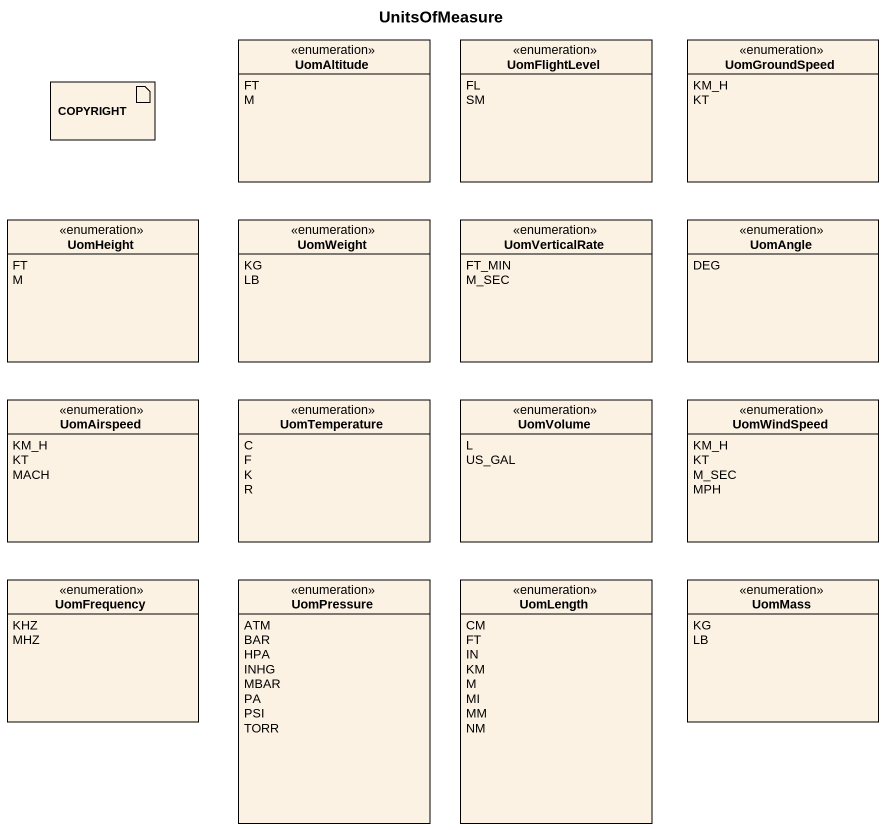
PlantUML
@startuml
title UnitsOfMeasure
allowmixing
hide circle
hide empty members
enum UomAltitude {
  FT
  M
}
enum UomFlightLevel {
  FL
  SM
}
enum UomGroundSpeed {
  KM_H
  KT
}
artifact COPYRIGHT #FCF2E3
enum UomHeight {
  FT
  M
}
enum UomWeight {
  KG
  LB
}
enum UomVerticalRate {
  FT_MIN
  M_SEC
}
enum UomAngle {
  DEG
}
enum UomAirspeed {
  KM_H
  KT
  MACH
}
enum UomTemperature {
  C
  F
  K
  R
}
enum UomVolume {
  L
  US_GAL
}
enum UomWindSpeed {
  KM_H
  KT
  M_SEC
  MPH
}
enum UomFrequency {
  KHZ
  MHZ
}
enum UomPressure {
  ATM
  BAR
  HPA
  INHG
  MBAR
  PA
  PSI
  TORR
}
enum UomLength {
  CM
  FT
  IN
  KM
  M
  MI
  MM
  NM
}
enum UomMass {
  KG
  LB
}
@enduml
